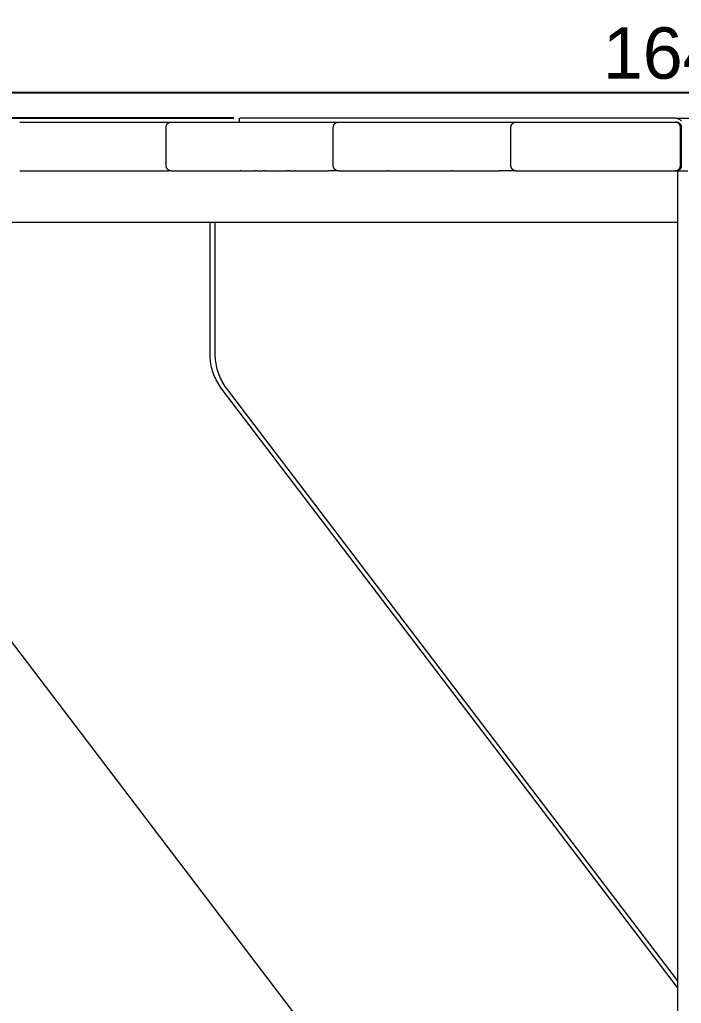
# Model space of a CAD drawing. Header units: millimetres. Extents: x -263 to 4879, y -277 to 2995.
# Drawn here: x 313 to 827, y 2022 to 2788 of the extents above; entities that cross this region are included whole.
import ezdxf

# ---------------------------------------------------------------- set-up
doc = ezdxf.new("R2010")
doc.units = ezdxf.units.MM
doc.layers.add('ZANO_R', color=7, linetype='Continuous', lineweight=0)
doc.layers.add('ZANO_W', color=1, linetype='Continuous', lineweight=0)
doc.styles.add('Arial', font='arial.ttf')
doc.styles.get("Standard").update_dxf_attribs({"font": 'ARIALUNI.TTF'})
doc.dimstyles.new('pl i ang', dxfattribs={"dimtxt": 50, "dimasz": 50, "dimexe": 1.25, "dimexo": 0.625, "dimgap": 10, "dimtad": 1, "dimtoh": 1, "dimtxsty": 'Standard', "dimcen": 2.5, "dimclrd": 1, "dimclre": 1, "dimclrt": 1, "dimadec": 0, "dimazin": 0, "dimtfac": 1, "dimtmove": 0, "dimatfit": 3, "dimfxl": 1, "dimarcsym": 1})

# ---------------------------------------------------------------- blocks, each defined once
blk = doc.blocks.new('*D439')
at = {"layer": 'ZANO_W', "color": 1, "lineweight": -2}
for p, q in [((479.21, 2711.13), (-37.18, 2711.13)), ((-27.18, 2671.13), (-27.18, 1984.38)), ((541.82, 1944.38), (-37.18, 1944.38))]:
    blk.add_line(p, q, dxfattribs=at)
at = {"layer": 'ZANO_W', "color": 1}
for points in [[(-20.52, 2671.13), (-33.85, 2671.13), (-27.18, 2711.13)], [(-33.85, 1984.38), (-20.52, 1984.38), (-27.18, 1944.38)]]:
    blk.add_solid(points, dxfattribs=at)
at = {"layer": 'ZANO_W', "color": 1, "insert": (-57.61, 2327.76), "char_height": 40, "attachment_point": 5, "rotation": 90, "style": 'Arial'}
blk.add_mtext('767', dxfattribs=at)
blk = doc.blocks.new('*D440')
at = {"layer": 'ZANO_W', "color": 1, "lineweight": -2}
for p, q in [((132.71, 2630.13), (66.5, 2630.13)), ((76.5, 2590.13), (76.5, 1984.38)), ((541.82, 1944.38), (66.5, 1944.38))]:
    blk.add_line(p, q, dxfattribs=at)
at = {"layer": 'ZANO_W', "color": 1}
for points in [[(83.17, 2590.13), (69.83, 2590.13), (76.5, 2630.13)], [(69.83, 1984.38), (83.17, 1984.38), (76.5, 1944.38)]]:
    blk.add_solid(points, dxfattribs=at)
at = {"layer": 'ZANO_W', "color": 1, "insert": (46.08, 2287.26), "char_height": 40, "attachment_point": 5, "rotation": 90, "style": 'Arial'}
blk.add_mtext('686', dxfattribs=at)
blk = doc.blocks.new('*D454')
at = {"layer": 'ZANO_W', "color": 1, "lineweight": -2}
for p, q in [((7.27, 2714.13), (7.27, 2741.15)), ((1649.17, 2714.13), (1649.17, 2741.15)), ((47.27, 2731.15), (1609.17, 2731.15))]:
    blk.add_line(p, q, dxfattribs=at)
at = {"layer": 'ZANO_W', "color": 1}
for points in [[(47.27, 2737.81), (47.27, 2724.48), (7.27, 2731.15)], [(1609.17, 2724.48), (1609.17, 2737.81), (1649.17, 2731.15)]]:
    blk.add_solid(points, dxfattribs=at)
at = {"layer": 'ZANO_W', "color": 1, "insert": (828.22, 2761.57), "char_height": 40, "attachment_point": 5, "style": 'Arial'}
blk.add_mtext('1642', dxfattribs=at)

msp = doc.modelspace()

# ---------------------------------------------------------------- linework, layer by layer
at = {"layer": 'ZANO_R'}
for p, q in [((483.63, 2708.13), (483.63, 2711.13)), ((483.65, 2711.13), (483.64, 2711.13)), ((483.64, 2711.13), (483.64, 2711.13)), ((483.71, 2711.13), (483.65, 2711.13)), ((483.95, 2711.13), (483.71, 2711.13)), ((484.96, 2711.13), (483.95, 2711.13)), ((489.21, 2711.13), (484.96, 2711.13)), ((507.24, 2711.13), (489.21, 2711.13)), ((582.43, 2711.13), (507.24, 2711.13)), ((822.73, 2711.13), (582.43, 2711.13)), ((822.73, 2711.13), (822.92, 2711.13)), ((822.87, 2711.13), (823, 2711.13)), ((822.92, 2711.13), (823.1, 2711.12)), ((823.13, 2711.13), (823, 2711.13)), ((823.1, 2711.12), (823.29, 2711.1)), ((823.13, 2711.13), (832.88, 2711.13)), ((823.29, 2711.1), (823.47, 2711.08)), ((823.47, 2711.08), (823.65, 2711.05)), ((823.65, 2711.05), (823.83, 2711.02)), ((823.83, 2711.02), (824.01, 2710.98)), ((824.01, 2710.98), (824.19, 2710.93)), ((824.19, 2710.93), (824.37, 2710.88)), ((824.37, 2710.88), (824.54, 2710.82)), ((824.54, 2710.82), (824.72, 2710.76)), ((824.72, 2710.76), (824.89, 2710.69)), ((824.89, 2710.69), (825.05, 2710.61)), ((825.05, 2710.61), (825.22, 2710.53)), ((312.55, 2708.13), (414.53, 2708.13)), ((414.53, 2708.13), (430.34, 2708.13)), ((426.46, 2704.27), (426.47, 2704.41)), ((426.46, 2704.13), (426.46, 2704.27)), ((426.46, 2674.13), (426.46, 2704.13)), ((426.47, 2704.41), (426.48, 2704.54)), ((426.48, 2704.54), (426.5, 2704.68)), ((426.5, 2704.68), (426.52, 2704.81)), ((426.52, 2704.81), (426.54, 2704.95)), ((426.54, 2704.95), (426.57, 2705.08)), ((426.57, 2705.08), (426.61, 2705.21)), ((426.61, 2705.21), (426.65, 2705.34)), ((426.65, 2705.34), (426.69, 2705.47)), ((426.69, 2705.47), (426.74, 2705.6)), ((426.74, 2705.6), (426.79, 2705.73)), ((426.79, 2705.73), (426.85, 2705.85)), ((426.85, 2705.85), (426.91, 2705.97)), ((426.91, 2705.97), (426.97, 2706.09)), ((426.97, 2706.09), (427.04, 2706.21)), ((427.04, 2706.21), (427.11, 2706.33)), ((427.11, 2706.33), (427.19, 2706.44)), ((427.19, 2706.44), (427.27, 2706.55)), ((427.27, 2706.55), (427.36, 2706.66)), ((427.36, 2706.66), (427.44, 2706.76)), ((427.44, 2706.76), (427.54, 2706.86)), ((427.54, 2706.86), (427.63, 2706.96)), ((427.63, 2706.96), (427.73, 2707.06)), ((427.73, 2707.06), (427.83, 2707.15)), ((427.83, 2707.15), (427.94, 2707.24)), ((427.94, 2707.24), (428.04, 2707.32)), ((428.04, 2707.32), (428.15, 2707.4)), ((428.15, 2707.4), (428.27, 2707.48)), ((428.27, 2707.48), (428.38, 2707.55)), ((428.38, 2707.55), (428.5, 2707.62)), ((428.5, 2707.62), (428.62, 2707.68)), ((428.62, 2707.68), (428.74, 2707.75)), ((428.74, 2707.75), (428.87, 2707.8)), ((428.87, 2707.8), (428.99, 2707.85)), ((428.99, 2707.85), (429.12, 2707.9)), ((429.12, 2707.9), (429.25, 2707.95)), ((429.25, 2707.95), (429.38, 2707.98)), ((429.38, 2707.98), (429.51, 2708.02)), ((429.51, 2708.02), (429.65, 2708.05)), ((429.65, 2708.05), (429.78, 2708.07)), ((429.78, 2708.07), (429.92, 2708.1)), ((429.92, 2708.1), (430.05, 2708.11)), ((430.05, 2708.11), (430.19, 2708.12)), ((430.19, 2708.12), (430.32, 2708.13)), ((430.32, 2708.13), (430.46, 2708.13)), ((430.46, 2708.13), (543.2, 2708.13)), ((543.2, 2708.13), (560.34, 2708.13)), ((556.47, 2704.27), (556.48, 2704.41)), ((556.47, 2704.13), (556.47, 2704.27)), ((556.47, 2674.13), (556.47, 2704.13)), ((556.48, 2704.41), (556.49, 2704.54)), ((556.49, 2704.54), (556.51, 2704.68)), ((556.51, 2704.68), (556.53, 2704.81)), ((556.53, 2704.81), (556.55, 2704.95)), ((556.55, 2704.95), (556.58, 2705.08)), ((556.58, 2705.08), (556.62, 2705.21)), ((556.62, 2705.21), (556.66, 2705.34)), ((556.66, 2705.34), (556.7, 2705.47)), ((556.7, 2705.47), (556.75, 2705.6)), ((556.75, 2705.6), (556.8, 2705.73)), ((556.8, 2705.73), (556.86, 2705.85)), ((556.86, 2705.85), (556.92, 2705.97)), ((556.92, 2705.97), (556.98, 2706.09)), ((556.98, 2706.09), (557.05, 2706.21)), ((557.05, 2706.21), (557.12, 2706.33)), ((557.12, 2706.33), (557.2, 2706.44)), ((557.2, 2706.44), (557.28, 2706.55)), ((557.28, 2706.55), (557.37, 2706.66)), ((557.37, 2706.66), (557.45, 2706.76)), ((557.45, 2706.76), (557.54, 2706.86)), ((557.54, 2706.86), (557.64, 2706.96)), ((557.64, 2706.96), (557.74, 2707.06)), ((557.74, 2707.06), (557.84, 2707.15)), ((557.84, 2707.15), (557.94, 2707.24)), ((557.94, 2707.24), (558.05, 2707.32)), ((558.05, 2707.32), (558.16, 2707.4)), ((558.16, 2707.4), (558.27, 2707.48)), ((558.27, 2707.48), (558.39, 2707.55)), ((558.39, 2707.55), (558.51, 2707.62)), ((558.51, 2707.62), (558.63, 2707.68)), ((558.63, 2707.68), (558.75, 2707.75)), ((558.75, 2707.75), (558.87, 2707.8)), ((558.87, 2707.8), (559, 2707.85)), ((559, 2707.85), (559.13, 2707.9)), ((559.13, 2707.9), (559.26, 2707.95)), ((559.26, 2707.95), (559.39, 2707.98)), ((559.39, 2707.98), (559.52, 2708.02)), ((559.52, 2708.02), (559.65, 2708.05)), ((559.65, 2708.05), (559.79, 2708.07)), ((559.79, 2708.07), (559.92, 2708.1)), ((559.92, 2708.1), (560.06, 2708.11)), ((560.06, 2708.11), (560.2, 2708.12)), ((560.2, 2708.12), (560.33, 2708.13)), ((560.33, 2708.13), (560.47, 2708.13)), ((560.47, 2708.13), (680.54, 2708.13)), ((680.54, 2708.13), (698.51, 2708.13)), ((685.63, 2708.13), (685.66, 2708.13)), ((694.63, 2704.41), (694.65, 2704.54)), ((694.63, 2704.27), (694.63, 2704.41)), ((694.63, 2704.13), (694.63, 2704.27)), ((694.63, 2674.13), (694.63, 2704.13)), ((694.65, 2704.54), (694.66, 2704.68)), ((694.66, 2704.68), (694.68, 2704.81)), ((694.68, 2704.81), (694.71, 2704.95)), ((694.71, 2704.95), (694.74, 2705.08)), ((694.74, 2705.08), (694.77, 2705.21)), ((694.77, 2705.21), (694.81, 2705.34)), ((694.81, 2705.34), (694.86, 2705.47)), ((694.86, 2705.47), (694.9, 2705.6)), ((694.9, 2705.6), (694.96, 2705.73)), ((694.96, 2705.73), (695.01, 2705.85)), ((695.01, 2705.85), (695.07, 2705.97)), ((695.07, 2705.97), (695.14, 2706.09)), ((695.14, 2706.09), (695.21, 2706.21)), ((695.21, 2706.21), (695.28, 2706.33)), ((695.28, 2706.33), (695.36, 2706.44)), ((695.36, 2706.44), (695.44, 2706.55)), ((695.44, 2706.55), (695.52, 2706.66)), ((695.52, 2706.66), (695.61, 2706.76)), ((695.61, 2706.76), (695.7, 2706.86)), ((695.7, 2706.86), (695.8, 2706.96)), ((695.8, 2706.96), (695.89, 2707.06)), ((695.89, 2707.06), (696, 2707.15)), ((696, 2707.15), (696.1, 2707.24)), ((696.1, 2707.24), (696.21, 2707.32)), ((696.21, 2707.32), (696.32, 2707.4)), ((696.32, 2707.4), (696.43, 2707.48)), ((696.43, 2707.48), (696.55, 2707.55)), ((696.55, 2707.55), (696.66, 2707.62)), ((696.66, 2707.62), (696.78, 2707.68)), ((696.78, 2707.68), (696.91, 2707.75)), ((696.91, 2707.75), (697.03, 2707.8)), ((697.03, 2707.8), (697.16, 2707.85)), ((697.16, 2707.85), (697.29, 2707.9)), ((697.29, 2707.9), (697.42, 2707.95)), ((697.42, 2707.95), (697.55, 2707.98)), ((697.55, 2707.98), (697.68, 2708.02)), ((697.68, 2708.02), (697.81, 2708.05)), ((697.81, 2708.05), (697.95, 2708.07)), ((697.95, 2708.07), (698.08, 2708.1)), ((698.08, 2708.1), (698.22, 2708.11)), ((698.22, 2708.11), (698.35, 2708.12)), ((698.35, 2708.12), (698.49, 2708.13)), ((698.49, 2708.13), (698.63, 2708.13)), ((698.63, 2708.13), (822.38, 2708.13)), ((822.38, 2708.13), (822.45, 2708.13)), ((822.38, 2708.13), (823.12, 2708.13)), ((822.45, 2708.13), (822.53, 2708.13)), ((822.66, 2708.12), (822.53, 2708.13)), ((822.8, 2708.11), (822.66, 2708.12)), ((822.94, 2708.09), (822.8, 2708.11)), ((823.08, 2708.07), (822.94, 2708.09)), ((823.22, 2708.04), (823.08, 2708.07)), ((823.12, 2708.13), (823.25, 2708.13)), ((823.35, 2708.01), (823.22, 2708.04)), ((823.25, 2708.13), (823.39, 2708.12)), ((823.49, 2707.98), (823.35, 2708.01)), ((823.39, 2708.12), (823.53, 2708.11)), ((823.62, 2707.94), (823.49, 2707.98)), ((823.53, 2708.11), (823.66, 2708.1)), ((823.75, 2707.89), (823.62, 2707.94)), ((823.66, 2708.1), (823.8, 2708.07)), ((823.88, 2707.84), (823.75, 2707.89)), ((823.8, 2708.07), (823.93, 2708.05)), ((824.01, 2707.79), (823.88, 2707.84)), ((823.93, 2708.05), (824.06, 2708.02)), ((824.14, 2707.73), (824.01, 2707.79)), ((824.06, 2708.02), (824.2, 2707.98)), ((824.26, 2707.66), (824.14, 2707.73)), ((824.2, 2707.98), (824.33, 2707.95)), ((824.38, 2707.59), (824.26, 2707.66)), ((824.33, 2707.95), (824.46, 2707.9)), ((824.5, 2707.52), (824.38, 2707.59)), ((824.46, 2707.9), (824.58, 2707.85)), ((824.62, 2707.45), (824.5, 2707.52)), ((824.58, 2707.85), (824.71, 2707.8)), ((824.73, 2707.37), (824.62, 2707.45)), ((824.71, 2707.8), (824.83, 2707.75)), ((824.85, 2707.28), (824.73, 2707.37)), ((824.83, 2707.75), (824.96, 2707.68)), ((824.95, 2707.19), (824.85, 2707.28)), ((825.06, 2707.1), (824.95, 2707.19)), ((824.96, 2707.68), (825.08, 2707.62)), ((825.16, 2707.01), (825.06, 2707.1)), ((825.08, 2707.62), (825.19, 2707.55)), ((825.26, 2706.91), (825.16, 2707.01)), ((825.19, 2707.55), (825.31, 2707.48)), ((825.22, 2710.53), (825.38, 2710.44)), ((825.35, 2706.81), (825.26, 2706.91)), ((825.31, 2707.48), (825.42, 2707.4)), ((825.45, 2706.7), (825.35, 2706.81)), ((825.38, 2710.44), (825.54, 2710.35)), ((825.42, 2707.4), (825.53, 2707.32)), ((825.53, 2706.59), (825.45, 2706.7)), ((825.53, 2707.32), (825.64, 2707.24)), ((825.62, 2706.48), (825.53, 2706.59)), ((825.54, 2710.35), (825.7, 2710.25)), ((825.7, 2706.37), (825.62, 2706.48)), ((825.64, 2707.24), (825.75, 2707.15)), ((825.7, 2710.25), (825.85, 2710.14)), ((825.77, 2706.25), (825.7, 2706.37)), ((825.75, 2707.15), (825.85, 2707.06)), ((825.84, 2706.13), (825.77, 2706.25)), ((825.91, 2706.01), (825.84, 2706.13)), ((825.85, 2710.14), (826, 2710.04)), ((825.85, 2707.06), (825.94, 2706.96)), ((825.98, 2705.88), (825.91, 2706.01)), ((825.94, 2706.96), (826.04, 2706.86)), ((826.03, 2705.76), (825.98, 2705.88)), ((826, 2710.04), (826.14, 2709.92)), ((826.09, 2705.63), (826.03, 2705.76)), ((826.04, 2706.86), (826.13, 2706.76)), ((826.14, 2705.5), (826.09, 2705.63)), ((826.13, 2706.76), (826.22, 2706.66)), ((826.14, 2709.92), (826.28, 2709.8)), ((826.18, 2705.37), (826.14, 2705.5)), ((826.23, 2705.23), (826.18, 2705.37)), ((826.22, 2706.66), (826.3, 2706.55)), ((826.26, 2705.1), (826.23, 2705.23)), ((826.29, 2704.96), (826.26, 2705.1)), ((826.28, 2709.8), (826.42, 2709.68)), ((826.32, 2704.83), (826.29, 2704.96)), ((826.3, 2706.55), (826.38, 2706.44)), ((826.34, 2704.69), (826.32, 2704.83)), ((826.36, 2704.55), (826.34, 2704.69)), ((826.37, 2704.41), (826.36, 2704.55)), ((826.38, 2704.27), (826.37, 2704.41)), ((826.38, 2706.44), (826.46, 2706.33)), ((826.38, 2704.13), (826.38, 2704.27)), ((826.38, 2704.13), (827.12, 2704.13)), ((826.38, 2674.13), (826.38, 2704.13)), ((826.42, 2709.68), (826.55, 2709.55)), ((826.46, 2706.33), (826.53, 2706.21)), ((826.53, 2706.21), (826.6, 2706.09)), ((826.55, 2709.55), (826.68, 2709.42)), ((826.6, 2706.09), (826.67, 2705.97)), ((826.67, 2705.97), (826.73, 2705.85)), ((826.68, 2709.42), (826.8, 2709.28)), ((826.73, 2705.85), (826.79, 2705.73)), ((826.79, 2705.73), (826.84, 2705.6)), ((826.8, 2709.28), (826.92, 2709.14)), ((826.84, 2705.6), (826.89, 2705.47)), ((826.89, 2705.47), (826.93, 2705.34)), ((826.92, 2709.14), (827.04, 2709)), ((826.93, 2705.34), (826.97, 2705.21)), ((826.97, 2705.21), (827, 2705.08)), ((827, 2705.08), (827.03, 2704.95)), ((827.03, 2704.95), (827.06, 2704.81)), ((827.04, 2709), (827.15, 2708.85)), ((827.06, 2704.81), (827.08, 2704.68)), ((827.08, 2704.68), (827.1, 2704.54)), ((827.1, 2704.54), (827.11, 2704.41)), ((827.11, 2704.41), (827.11, 2704.27)), ((827.11, 2704.27), (827.12, 2704.13)), ((827.12, 2704.13), (827.12, 2674.13)), ((827.12, 2681.13), (827.61, 2681.13)), ((426.46, 2674), (426.46, 2674.13)), ((426.47, 2673.86), (426.46, 2674)), ((426.48, 2673.72), (426.47, 2673.86)), ((426.5, 2673.59), (426.48, 2673.72)), ((426.52, 2673.45), (426.5, 2673.59)), ((426.54, 2673.32), (426.52, 2673.45)), ((426.57, 2673.19), (426.54, 2673.32)), ((426.61, 2673.05), (426.57, 2673.19)), ((426.65, 2672.92), (426.61, 2673.05)), ((426.69, 2672.79), (426.65, 2672.92)), ((426.74, 2672.67), (426.69, 2672.79)), ((426.79, 2672.54), (426.74, 2672.67)), ((426.85, 2672.42), (426.79, 2672.54)), ((426.91, 2672.29), (426.85, 2672.42)), ((426.97, 2672.17), (426.91, 2672.29)), ((556.47, 2674), (556.47, 2674.13)), ((556.48, 2673.86), (556.47, 2674)), ((556.49, 2673.72), (556.48, 2673.86)), ((556.51, 2673.59), (556.49, 2673.72)), ((556.53, 2673.45), (556.51, 2673.59)), ((556.55, 2673.32), (556.53, 2673.45)), ((556.58, 2673.19), (556.55, 2673.32)), ((556.62, 2673.05), (556.58, 2673.19)), ((556.66, 2672.92), (556.62, 2673.05)), ((556.7, 2672.79), (556.66, 2672.92)), ((556.75, 2672.67), (556.7, 2672.79)), ((556.8, 2672.54), (556.75, 2672.67)), ((556.86, 2672.42), (556.8, 2672.54)), ((556.92, 2672.29), (556.86, 2672.42)), ((556.98, 2672.17), (556.92, 2672.29)), ((694.63, 2674), (694.63, 2674.13)), ((694.63, 2673.86), (694.63, 2674)), ((694.65, 2673.72), (694.63, 2673.86)), ((694.66, 2673.59), (694.65, 2673.72)), ((694.68, 2673.45), (694.66, 2673.59)), ((694.71, 2673.32), (694.68, 2673.45)), ((694.74, 2673.19), (694.71, 2673.32)), ((694.77, 2673.05), (694.74, 2673.19)), ((694.81, 2672.92), (694.77, 2673.05)), ((694.86, 2672.79), (694.81, 2672.92)), ((694.9, 2672.67), (694.86, 2672.79)), ((694.96, 2672.54), (694.9, 2672.67)), ((695.01, 2672.42), (694.96, 2672.54)), ((695.07, 2672.29), (695.01, 2672.42)), ((695.14, 2672.17), (695.07, 2672.29)), ((825.87, 2672.17), (825.93, 2672.29)), ((825.93, 2672.29), (825.99, 2672.42)), ((825.99, 2672.42), (826.05, 2672.54)), ((826.05, 2672.54), (826.1, 2672.67)), ((826.1, 2672.67), (826.15, 2672.79)), ((826.15, 2672.79), (826.19, 2672.92)), ((826.19, 2672.92), (826.23, 2673.05)), ((826.23, 2673.05), (826.27, 2673.19)), ((826.27, 2673.19), (826.3, 2673.32)), ((826.3, 2673.32), (826.32, 2673.45)), ((826.32, 2673.45), (826.34, 2673.59)), ((826.34, 2673.59), (826.36, 2673.72)), ((826.36, 2673.72), (826.37, 2673.86)), ((826.37, 2673.86), (826.38, 2674)), ((826.38, 2674), (826.38, 2674.13)), ((827.12, 2674.13), (826.38, 2674.13)), ((826.67, 2672.29), (826.6, 2672.17)), ((826.73, 2672.42), (826.67, 2672.29)), ((826.79, 2672.54), (826.73, 2672.42)), ((826.84, 2672.67), (826.79, 2672.54)), ((826.89, 2672.79), (826.84, 2672.67)), ((826.93, 2672.92), (826.89, 2672.79)), ((826.97, 2673.05), (826.93, 2672.92)), ((827, 2673.19), (826.97, 2673.05)), ((827.03, 2673.32), (827, 2673.19)), ((827.06, 2673.45), (827.03, 2673.32)), ((827.08, 2673.59), (827.06, 2673.45)), ((827.1, 2673.72), (827.08, 2673.59)), ((827.11, 2673.86), (827.1, 2673.72)), ((827.12, 2674.13), (827.11, 2674)), ((827.11, 2674), (827.11, 2673.86)), ((312.55, 2670.13), (414.53, 2670.13)), ((414.53, 2670.13), (428.2, 2670.13)), ((427.04, 2672.05), (426.97, 2672.17)), ((427.11, 2671.94), (427.04, 2672.05)), ((427.19, 2671.83), (427.11, 2671.94)), ((427.27, 2671.72), (427.19, 2671.83)), ((427.36, 2671.61), (427.27, 2671.72)), ((427.44, 2671.5), (427.36, 2671.61)), ((427.54, 2671.4), (427.44, 2671.5)), ((427.63, 2671.3), (427.54, 2671.4)), ((427.73, 2671.21), (427.63, 2671.3)), ((427.83, 2671.12), (427.73, 2671.21)), ((427.94, 2671.03), (427.83, 2671.12)), ((428.04, 2670.95), (427.94, 2671.03)), ((428.15, 2670.87), (428.04, 2670.95)), ((428.27, 2670.79), (428.15, 2670.87)), ((428.23, 2670.13), (428.2, 2670.13)), ((430.34, 2670.13), (428.23, 2670.13)), ((428.38, 2670.72), (428.27, 2670.79)), ((428.5, 2670.65), (428.38, 2670.72)), ((428.62, 2670.58), (428.5, 2670.65)), ((428.74, 2670.52), (428.62, 2670.58)), ((428.87, 2670.46), (428.74, 2670.52)), ((428.99, 2670.41), (428.87, 2670.46)), ((429.12, 2670.36), (428.99, 2670.41)), ((429.25, 2670.32), (429.12, 2670.36)), ((429.38, 2670.28), (429.25, 2670.32)), ((429.51, 2670.25), (429.38, 2670.28)), ((429.65, 2670.22), (429.51, 2670.25)), ((429.78, 2670.19), (429.65, 2670.22)), ((429.92, 2670.17), (429.78, 2670.19)), ((430.05, 2670.15), (429.92, 2670.17)), ((430.19, 2670.14), (430.05, 2670.15)), ((430.32, 2670.14), (430.19, 2670.14)), ((430.46, 2670.13), (430.32, 2670.14)), ((430.46, 2670.13), (484.11, 2670.13)), ((484.42, 2670.13), (484.11, 2670.13)), ((484.42, 2670.13), (496.05, 2670.13)), ((497.31, 2670.13), (496.05, 2670.13)), ((497.31, 2670.13), (501.81, 2670.13)), ((502.88, 2670.13), (501.81, 2670.13)), ((502.88, 2670.13), (520.92, 2670.13)), ((521.93, 2670.13), (520.92, 2670.13)), ((521.93, 2670.13), (522.01, 2670.13)), ((522.47, 2670.13), (522.01, 2670.13)), ((522.47, 2670.13), (526.66, 2670.13)), ((527.18, 2670.13), (526.66, 2670.13)), ((527.18, 2670.13), (536.74, 2670.13)), ((536.74, 2670.13), (537.87, 2670.13)), ((537.87, 2670.13), (543.2, 2670.13)), ((543.2, 2670.13), (552.18, 2670.13)), ((552.3, 2670.13), (552.18, 2670.13)), ((552.3, 2670.13), (552.45, 2670.13)), ((552.52, 2670.13), (552.45, 2670.13)), ((560.35, 2670.13), (552.52, 2670.13)), ((557.05, 2672.05), (556.98, 2672.17)), ((557.12, 2671.94), (557.05, 2672.05)), ((557.2, 2671.83), (557.12, 2671.94)), ((557.28, 2671.72), (557.2, 2671.83)), ((557.37, 2671.61), (557.28, 2671.72)), ((557.45, 2671.5), (557.37, 2671.61)), ((557.54, 2671.4), (557.45, 2671.5)), ((557.64, 2671.3), (557.54, 2671.4)), ((557.74, 2671.21), (557.64, 2671.3)), ((557.84, 2671.12), (557.74, 2671.21)), ((557.94, 2671.03), (557.84, 2671.12)), ((558.05, 2670.95), (557.94, 2671.03)), ((558.16, 2670.87), (558.05, 2670.95)), ((558.27, 2670.79), (558.16, 2670.87)), ((558.39, 2670.72), (558.27, 2670.79)), ((558.51, 2670.65), (558.39, 2670.72)), ((558.63, 2670.58), (558.51, 2670.65)), ((558.75, 2670.52), (558.63, 2670.58)), ((558.87, 2670.46), (558.75, 2670.52)), ((559, 2670.41), (558.87, 2670.46)), ((559.13, 2670.36), (559, 2670.41)), ((559.26, 2670.32), (559.13, 2670.36)), ((559.39, 2670.28), (559.26, 2670.32)), ((559.52, 2670.25), (559.39, 2670.28)), ((559.65, 2670.22), (559.52, 2670.25)), ((559.79, 2670.19), (559.65, 2670.22)), ((559.92, 2670.17), (559.79, 2670.19)), ((560.06, 2670.15), (559.92, 2670.17)), ((560.2, 2670.14), (560.06, 2670.15)), ((560.33, 2670.14), (560.2, 2670.14)), ((560.47, 2670.13), (560.33, 2670.14)), ((560.47, 2670.13), (598.83, 2670.13)), ((599.41, 2670.13), (598.83, 2670.13)), ((599.41, 2670.13), (645.35, 2670.13)), ((645.35, 2670.13), (646.2, 2670.13)), ((646.2, 2670.13), (648.52, 2670.13)), ((649.38, 2670.13), (648.52, 2670.13)), ((649.38, 2670.13), (673.59, 2670.13)), ((673.59, 2670.13), (674.25, 2670.13)), ((674.25, 2670.13), (680.54, 2670.13)), ((680.54, 2670.13), (685.34, 2670.13)), ((698.51, 2670.13), (685.34, 2670.13)), ((695.21, 2672.05), (695.14, 2672.17)), ((695.28, 2671.94), (695.21, 2672.05)), ((695.36, 2671.83), (695.28, 2671.94)), ((695.44, 2671.72), (695.36, 2671.83)), ((695.52, 2671.61), (695.44, 2671.72)), ((695.61, 2671.5), (695.52, 2671.61)), ((695.7, 2671.4), (695.61, 2671.5)), ((695.8, 2671.3), (695.7, 2671.4)), ((695.89, 2671.21), (695.8, 2671.3)), ((696, 2671.12), (695.89, 2671.21)), ((696.1, 2671.03), (696, 2671.12)), ((696.21, 2670.95), (696.1, 2671.03)), ((696.32, 2670.87), (696.21, 2670.95)), ((696.43, 2670.79), (696.32, 2670.87)), ((696.55, 2670.72), (696.43, 2670.79)), ((696.66, 2670.65), (696.55, 2670.72)), ((696.78, 2670.58), (696.66, 2670.65)), ((696.91, 2670.52), (696.78, 2670.58)), ((697.03, 2670.46), (696.91, 2670.52)), ((697.16, 2670.41), (697.03, 2670.46)), ((697.29, 2670.36), (697.16, 2670.41)), ((697.42, 2670.32), (697.29, 2670.36)), ((697.55, 2670.28), (697.42, 2670.32)), ((697.68, 2670.25), (697.55, 2670.28)), ((697.81, 2670.22), (697.68, 2670.25)), ((697.95, 2670.19), (697.81, 2670.22)), ((698.08, 2670.17), (697.95, 2670.19)), ((698.22, 2670.15), (698.08, 2670.17)), ((698.35, 2670.14), (698.22, 2670.15)), ((698.49, 2670.14), (698.35, 2670.14)), ((698.63, 2670.13), (698.49, 2670.14)), ((698.63, 2670.13), (822.38, 2670.13)), ((822.38, 2670.13), (822.52, 2670.14)), ((824.13, 2670.13), (822.45, 2670.13)), ((822.52, 2670.14), (822.65, 2670.14)), ((822.65, 2670.14), (822.79, 2670.15)), ((822.79, 2670.15), (822.92, 2670.17)), ((822.92, 2670.17), (823.06, 2670.19)), ((823.06, 2670.19), (823.19, 2670.22)), ((823.25, 2670.14), (823.12, 2670.13)), ((823.19, 2670.22), (823.33, 2670.25)), ((823.39, 2670.14), (823.25, 2670.14)), ((823.33, 2670.25), (823.46, 2670.28)), ((823.53, 2670.15), (823.39, 2670.14)), ((823.46, 2670.28), (823.59, 2670.32)), ((823.66, 2670.17), (823.53, 2670.15)), ((823.59, 2670.32), (823.72, 2670.36)), ((823.8, 2670.19), (823.66, 2670.17)), ((823.72, 2670.36), (823.85, 2670.41)), ((823.93, 2670.22), (823.8, 2670.19)), ((823.85, 2670.41), (823.97, 2670.46)), ((824.06, 2670.25), (823.93, 2670.22)), ((823.97, 2670.46), (824.1, 2670.52)), ((824.2, 2670.28), (824.06, 2670.25)), ((824.1, 2670.52), (824.22, 2670.58)), ((824.13, 2670.13), (824.13, 2630.13)), ((824.13, 2670.13), (832.13, 2670.13)), ((824.33, 2670.32), (824.2, 2670.28)), ((824.22, 2670.58), (824.34, 2670.65)), ((824.46, 2670.36), (824.33, 2670.32)), ((824.34, 2670.65), (824.46, 2670.72)), ((824.46, 2670.72), (824.57, 2670.79)), ((824.58, 2670.41), (824.46, 2670.36)), ((824.57, 2670.79), (824.69, 2670.87)), ((824.71, 2670.46), (824.58, 2670.41)), ((824.69, 2670.87), (824.8, 2670.95)), ((824.83, 2670.52), (824.71, 2670.46)), ((824.8, 2670.95), (824.9, 2671.03)), ((824.96, 2670.58), (824.83, 2670.52)), ((824.9, 2671.03), (825.01, 2671.12)), ((825.08, 2670.65), (824.96, 2670.58)), ((825.01, 2671.12), (825.11, 2671.21)), ((825.19, 2670.72), (825.08, 2670.65)), ((825.11, 2671.21), (825.21, 2671.3)), ((825.31, 2670.79), (825.19, 2670.72)), ((825.21, 2671.3), (825.3, 2671.4)), ((825.3, 2671.4), (825.39, 2671.5)), ((825.42, 2670.87), (825.31, 2670.79)), ((825.39, 2671.5), (825.48, 2671.61)), ((825.53, 2670.95), (825.42, 2670.87)), ((825.48, 2671.61), (825.57, 2671.72)), ((825.64, 2671.03), (825.53, 2670.95)), ((825.57, 2671.72), (825.65, 2671.83)), ((825.75, 2671.12), (825.64, 2671.03)), ((825.65, 2671.83), (825.72, 2671.94)), ((825.72, 2671.94), (825.8, 2672.05)), ((825.85, 2671.21), (825.75, 2671.12)), ((825.8, 2672.05), (825.87, 2672.17)), ((825.94, 2671.3), (825.85, 2671.21)), ((826.04, 2671.4), (825.94, 2671.3)), ((826.13, 2671.5), (826.04, 2671.4)), ((826.22, 2671.61), (826.13, 2671.5)), ((826.3, 2671.72), (826.22, 2671.61)), ((826.38, 2671.83), (826.3, 2671.72)), ((826.46, 2671.94), (826.38, 2671.83)), ((826.53, 2672.05), (826.46, 2671.94)), ((826.6, 2672.17), (826.53, 2672.05)), ((38.64, 2630.13), (433.63, 2630.13)), ((433.63, 2630.13), (824.13, 2630.13)), ((460.67, 2527.46), (460.67, 2630.13)), ((464.67, 2527.46), (464.67, 2630.13)), ((824.13, 2630.13), (824.13, 2533.15)), ((460.68, 2525.97), (460.67, 2527.46)), ((464.68, 2525.97), (464.67, 2527.46)), ((824.13, 2533.15), (824.13, 2506.76)), ((460.75, 2524.48), (460.68, 2525.97)), ((460.86, 2523), (460.75, 2524.48)), ((461.03, 2521.52), (460.86, 2523)), ((461.24, 2520.05), (461.03, 2521.52)), ((461.51, 2518.59), (461.24, 2520.05)), ((464.75, 2524.48), (464.68, 2525.97)), ((464.86, 2523), (464.75, 2524.48)), ((465.03, 2521.52), (464.86, 2523)), ((465.24, 2520.05), (465.03, 2521.52)), ((465.51, 2518.59), (465.24, 2520.05)), ((461.83, 2517.13), (461.51, 2518.59)), ((462.19, 2515.69), (461.83, 2517.13)), ((462.6, 2514.26), (462.19, 2515.69)), ((463.06, 2512.85), (462.6, 2514.26)), ((463.57, 2511.45), (463.06, 2512.85)), ((465.83, 2517.13), (465.51, 2518.59)), ((466.19, 2515.69), (465.83, 2517.13)), ((466.6, 2514.26), (466.19, 2515.69)), ((467.06, 2512.85), (466.6, 2514.26)), ((467.57, 2511.45), (467.06, 2512.85)), ((151.32, 2506.76), (573.02, 1952.38)), ((464.13, 2510.07), (463.57, 2511.45)), ((464.73, 2508.72), (464.13, 2510.07)), ((465.38, 2507.38), (464.73, 2508.72)), ((466.07, 2506.06), (465.38, 2507.38)), ((466.81, 2504.77), (466.07, 2506.06)), ((467.59, 2503.51), (466.81, 2504.77)), ((468.13, 2510.07), (467.57, 2511.45)), ((468.73, 2508.72), (468.13, 2510.07)), ((469.38, 2507.38), (468.73, 2508.72)), ((470.07, 2506.06), (469.38, 2507.38)), ((470.81, 2504.77), (470.07, 2506.06)), ((471.59, 2503.51), (470.81, 2504.77)), ((824.13, 2506.76), (824.13, 1952.38)), ((468.42, 2502.27), (467.59, 2503.51)), ((469.28, 2501.06), (468.42, 2502.27)), ((824.13, 2034.56), (469.28, 2501.06)), ((472.42, 2502.27), (471.59, 2503.51)), ((473.28, 2501.06), (472.42, 2502.27)), ((824.13, 2039.82), (473.28, 2501.06))]:
    msp.add_line(p, q, dxfattribs=at)

# ---------------------------------------------------------------- dimensions: what is measured, and where the dimension line sits
at = {"layer": 'ZANO_W'}
dim = msp.add_linear_dim(base=(1649.17, 2731.15), p1=(7.27, 2704.13), p2=(1649.17, 2704.13), dimstyle='pl i ang', override={"dimtxt": 40, "dimasz": 40, "dimexe": 10, "dimexo": 10, "dimtoh": 0, "dimdec": 0, "dimtxsty": 'Arial', "dimtdec": 0, "dimtmove": 1}, dxfattribs=at)
dim.commit()
dim.dimension.update_dxf_attribs({"geometry": '*D454', "text_midpoint": (828.22, 2761.57)})
for base, p1, picture, middle in [((-27.18, 1944.38), (489.21, 2711.13), '*D439', (-57.61, 2327.76)), ((76.5, 1944.38), (142.71, 2630.13), '*D440', (46.08, 2287.26))]:
    dim = msp.add_linear_dim(base=base, p1=p1, p2=(551.82, 1944.38), angle=90, dimstyle='pl i ang', override={"dimtxt": 40, "dimasz": 40, "dimexe": 10, "dimexo": 10, "dimtoh": 0, "dimdec": 0, "dimtxsty": 'Arial', "dimtdec": 0, "dimtmove": 1}, dxfattribs=at)
    dim.commit()
    dim.dimension.update_dxf_attribs({"geometry": picture, "text_midpoint": middle})

doc.saveas('drawing.dxf')
